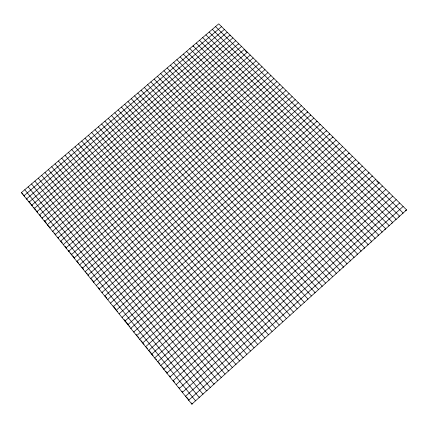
<?xml version="1.0" encoding="UTF-8"?>
<svg xmlns="http://www.w3.org/2000/svg" width="428" height="428" viewBox="0 0 428 428"><rect width="100%" height="100%" fill="white"/><g stroke="black" fill="none" stroke-linecap="round" stroke-linejoin="round"><path stroke-width="0.64" d="M307.502 112.511L307.609 111.858L101.907 292.533L102.431 292.64M310.621 115.603L310.739 114.955L104.742 296.053L105.261 296.149L106.882 298.166M316.891 121.814L317.03 121.188L110.451 303.131M320.042 124.933L320.192 124.318L113.318 306.694L113.811 306.758M326.377 131.214L326.548 130.615L119.091 313.858M329.565 134.371L329.742 133.777L121.991 317.458L122.462 317.49M332.765 137.538L332.952 136.955L124.901 321.07L125.361 321.091M268.5 334.808L91.683 132.509M348.927 153.556L349.168 153.015L139.63 339.345L140.047 339.308M355.475 160.04L355.738 159.521L145.6 346.755M358.766 163.303L359.039 162.79L148.602 350.479L148.992 350.409M365.389 169.863L365.683 169.37L154.636 357.969M368.717 173.163L369.022 172.677L157.675 361.74L158.039 361.628M264.932 338.018L88.366 135.35M372.06 176.475L372.376 175.999L160.719 365.523L161.078 365.4M375.415 179.797L375.741 179.332L163.78 369.316L164.127 369.182M261.294 341.325L85.049 138.185M257.752 344.508L81.727 141.026M254.077 347.857L78.399 143.872M250.562 351.014L75.071 146.718M246.844 354.4L71.738 149.57M243.355 357.535L243.125 357.776L68.405 152.422M239.594 360.959L65.067 155.278M236.133 364.067L235.844 364.362L61.728 158.135M232.329 367.529L58.385 160.992M228.9 370.611L228.552 370.958L55.035 163.854M225.048 374.115L51.686 166.722M221.651 377.17L221.244 377.571L48.332 169.59M217.756 380.711L44.977 172.457M214.385 383.739L213.92 384.2L41.618 175.33M210.448 387.319L210.25 387.517L38.258 178.209M207.104 390.325L206.58 390.839L34.893 181.087M203.129 393.947L202.904 394.161L31.522 183.965M199.812 396.922L199.223 397.489L28.152 186.849M195.789 400.581L195.543 400.822L24.776 189.738M191.856 404.155L406.6 209.897L218.74 23.845L21.4 192.621L191.856 404.155L192.504 403.534M403.117 206.446L188.684 400.223L188.957 399.987M389.325 192.787L176.138 384.649L176.448 384.467M392.754 196.185L179.257 388.522L179.557 388.324L178.776 387.361M396.2 199.592L182.387 392.406L182.676 392.198L181.895 391.229M399.65 203.011L185.533 396.307L185.811 396.087M382.509 186.036L169.937 376.956L170.264 376.795L169.493 375.843M385.912 189.406L173.03 380.797L173.351 380.626L174.512 382.065M362.356 166.075L151.614 354.218L151.994 354.133M136.66 335.664L345.899 149.779M142.61 343.042L352.447 156.263M336.173 140.143L127.828 324.697L128.277 324.708L124.12 319.55M339.404 143.343L130.759 328.34L131.203 328.34M342.646 146.558L133.707 331.994L134.141 331.984M323.365 127.458L116.197 310.268L117.507 311.343M313.879 118.064L107.588 299.584L108.102 299.675M96.263 285.53L301.392 105.7M304.495 108.776L99.077 289.023L99.612 289.141L98.408 287.648M289.082 93.507L85.097 271.673L85.67 271.844M292.142 96.541L87.874 275.118L88.436 275.279M295.213 99.58L90.661 278.575L91.218 278.73M298.295 102.634L93.454 282.047L94.005 282.186L92.015 279.714M402.705 213.406L403.128 213.037L215.535 26.584M405.53 210.827L406.6 209.897M276.943 81.486L74.098 258.02L74.697 258.234L72.755 255.826M279.96 84.477L76.831 261.417L78.597 263.076M282.988 87.478L79.576 264.82L80.164 265.018M286.027 90.485L82.331 268.244L82.909 268.426M395.766 219.682L396.168 219.334L209.121 32.068M398.629 217.071L399.645 216.183L212.331 29.323M391.716 223.325L392.679 222.485L205.911 34.818M267.949 72.583L65.949 247.908L66.57 248.154M270.94 75.542L68.657 251.268L69.272 251.504L68.501 250.546M273.936 78.506L71.374 254.639L71.979 254.863M384.793 229.59L385.698 228.798L199.48 40.318M388.817 225.968L389.191 225.642L202.695 37.562M256.11 60.856L55.223 234.598L55.875 234.881M259.052 63.772L57.892 237.909L58.534 238.182L57.775 237.235M60.567 241.232L262.011 66.698M264.975 69.636L63.253 244.565L63.884 244.816M377.854 235.865L378.705 235.127L193.033 45.828L193.258 46.636M381.851 232.27L382.204 231.96L196.259 43.073M374.869 238.583L375.201 238.294L189.813 48.583M44.651 221.479L244.431 49.29M247.336 52.168L47.278 224.737L49.83 227.38M49.916 228.017L250.252 55.052M253.173 57.946L52.564 231.302L53.222 231.591M367.877 244.907L368.187 244.639L183.35 54.11M370.899 242.157L371.697 241.467L186.581 51.349M232.912 37.883L34.224 208.538L34.93 208.896M235.78 40.719L36.819 211.758L37.514 212.101L36.407 210.726M39.419 214.984L238.653 43.565L238.749 44.389M241.536 46.422L42.03 218.226L42.714 218.553L41.971 217.627M363.934 248.459L364.677 247.817L180.113 56.876M221.554 26.632L23.947 195.783L24.674 196.174L23.947 195.275M224.379 29.43L26.504 198.956L27.226 199.336M227.215 32.239L29.067 202.139L29.783 202.514M356.952 254.772L357.642 254.184L173.64 62.418M360.874 251.247L361.157 251.001L176.876 59.647M353.849 257.597L354.117 257.372L170.398 65.19M349.954 261.101L350.591 260.561L167.15 67.966M342.951 267.441L343.524 266.954L160.65 73.525M346.814 263.964L347.06 263.755L163.903 70.743M339.768 270.341L339.987 270.154L157.392 76.312M335.927 273.792L336.445 273.353L154.139 79.094M332.706 276.729L150.875 81.887M328.891 280.158L329.357 279.773L147.612 84.674M325.628 283.127L144.348 87.473M321.84 286.535L322.247 286.198L141.079 90.265M318.539 289.542L137.805 93.063M314.778 292.929L315.126 292.64L134.531 95.867M311.434 295.973L131.252 98.67M307.7 299.327L307.994 299.097L127.972 101.473M304.313 302.414L124.687 104.282M300.606 305.747L300.841 305.565L121.402 107.096M297.176 308.866L118.112 109.91M293.501 312.173L114.816 112.725M290.029 315.329L111.521 115.544M286.38 318.614L108.225 118.363M282.871 321.808L104.919 121.188M279.281 325.055L101.618 124.018M275.691 328.303L98.306 126.843M21.4 192.621L23.224 194.371M244.923 50.509L246.576 52.146M376.677 181.049L378.78 183.131L379.117 182.676L166.85 373.13L167.188 372.986L165.657 371.081M95 129.679L272.101 331.566M26.129 197.982L26.862 198.886M28.687 201.149L30.516 203.423M31.249 204.333L32.351 205.697L31.64 205.333L230.061 35.059L230.178 35.898M33.823 207.526L35.668 209.811M40.109 215.321L40.853 216.247M44.207 220.404L46.449 223.191M54.356 233.003L55.496 234.41M61.204 241.494L62.349 242.917M65.035 246.244L66.185 247.678M70.433 252.943L71.203 253.9M81.732 266.965L83.701 269.405M86.461 272.829L87.253 273.808M112.992 305.747L115.865 309.305M129.112 325.745L129.952 326.783M135.981 334.268L136.719 335.183M137.827 336.558L138.94 337.933M141.16 340.693L142.273 342.074M143.391 343.459L144.134 344.38M146.371 347.156L147.494 348.553M149.367 350.874L151.245 353.202M152.373 354.603L153.128 355.534M155.771 358.814L156.525 359.755M158.799 362.575L159.938 363.987M162.223 366.817L163.747 368.711M186.597 397.061L188.561 399.501M191.327 402.93L192.113 403.909"/></g></svg>
